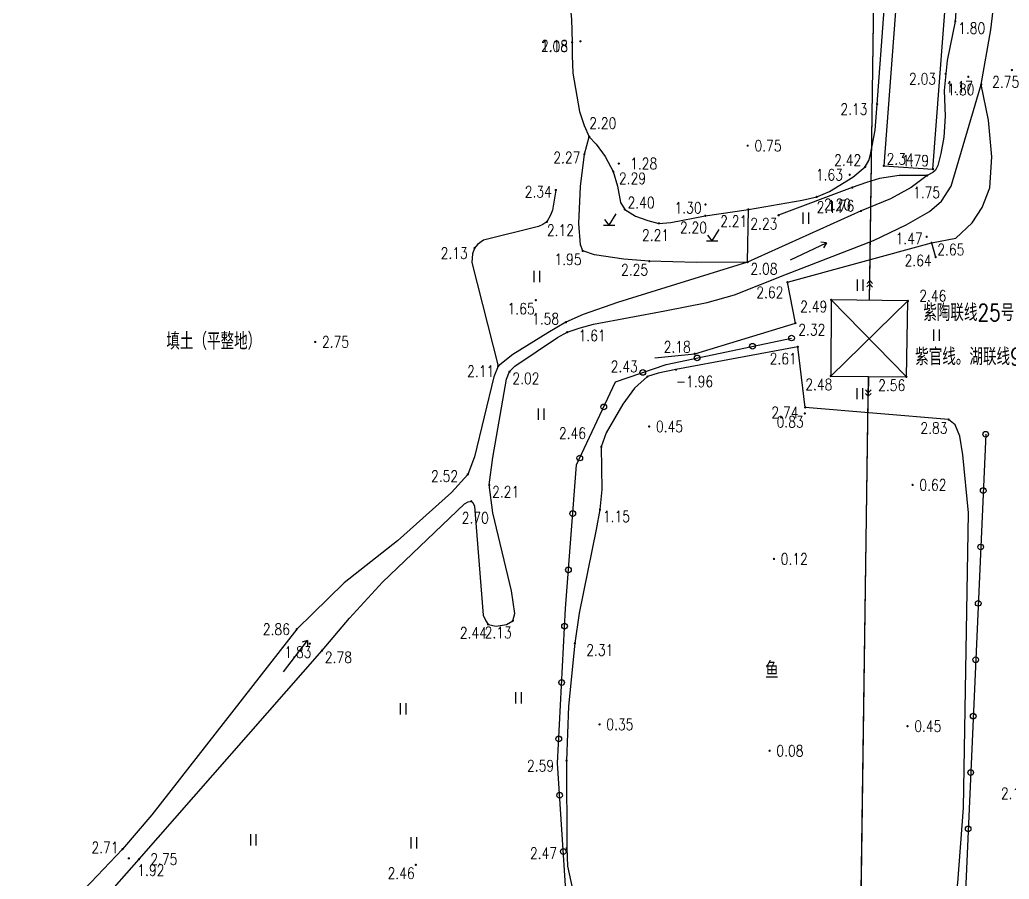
# Model space of a CAD drawing. Extents: x 500064 to 501389, y 2542464 to 2545400.
# Drawn here: x 500704.8 to 500792.4, y 2543388.4 to 2543464.5 of the extents above; entities that cross this region are included whole.
import ezdxf
from ezdxf.enums import TextEntityAlignment as Align

# ---------------------------------------------------------------- set-up
doc = ezdxf.new("R2010")
doc.units = 0
doc.header["$LTSCALE"] = 0.5
doc.layers.get('0').update_dxf_attribs({"linetype": 'CONTINUOUS', "lineweight": 5})
doc.layers.add('GCD', color=8, linetype='CONTINUOUS')
doc.layers.add('地形图', color=8, linetype='CONTINUOUS')
doc.styles.add('HZ', font='romans.shx', dxfattribs={"width": 0.8, "bigfont": 'hztxt.shx'})
doc.linetypes.add('10421', pattern='A,2,[150,AAA.SHX,S=1,R=0,X=0,Y=1],1e-11', length=2)
doc.linetypes.add('10422', pattern='A,2,[150,AAA.SHX,S=1,R=0,X=0,Y=1],2,[177,AAA.SHX,S=1,R=0,X=0,Y=0.8],1e-09', length=4)
doc.linetypes.add('1161', pattern='A,0,[149,AAA.SHX,S=0.15,R=0,X=0,Y=0],-1.6', length=1.6)

# ---------------------------------------------------------------- blocks, each defined once
blk = doc.blocks.new('GC200')
at = {"linetype": 'Continuous', "const_width": 0.2, "flags": 128}
blk.add_lwpolyline([(-0.1, 0, 1), (0.1, 0, 1)], format="xyb", close=True, dxfattribs=at)
blk = doc.blocks.new('gc086')
for p, q in [((0, 0), (7, 0)), ((7, 0), (6.18, 0.57)), ((7, 0), (6.18, -0.57))]:
    blk.add_line(p, q)
blk = doc.blocks.new('gc013a')
at = {"linetype": 'Continuous'}
blk.add_line((0.5, 0), (4, 0), dxfattribs=at)
at = {"linetype": 'Continuous', "flags": 128}
for points in [[(2.88, 0.5), (3.38, 0), (2.88, -0.5)], [(3.5, 0.5), (4, 0), (3.5, -0.5)]]:
    blk.add_lwpolyline(points, dxfattribs=at)
blk = doc.blocks.new('gc121')
for p, q in [((-0.5, -1), (-0.5, 1)), ((0.5, -1), (0.5, 1))]:
    blk.add_line(p, q)
blk = doc.blocks.new('gc123')
for p, q in [((0, 0), (1.2, 2)), ((-1, 0), (1, 0)), ((0, 0), (-0.8, 1))]:
    blk.add_line(p, q)
blk = doc.blocks.new('gc170')
at = {"linetype": 'Continuous'}
blk.add_circle((0, 0), 0.5, dxfattribs=at)

msp = doc.modelspace()

# ---------------------------------------------------------------- linework, layer by layer
at = {"layer": '地形图', "linetype": 'Continuous'}
msp.add_line((500780.055, 2543441.378), (500783.502, 2543682.524), dxfattribs=at)
at = {"layer": '地形图', "color": 1, "linetype": 'Continuous'}
for p, q in [((500776.631, 2543439.676), (500783.287, 2543432.859, 2.557)), ((500783.428, 2543439.581), (500776.585, 2543432.924)), ((500776.464, 2543189.996), (500779.911, 2543431.142))]:
    msp.add_line(p, q, dxfattribs=at)
at = {"layer": '地形图', "color": 1, "linetype": 'Continuous', "flags": 128}
for points in [[(500780.03, 2543439.629), (500783.527, 2543684.274)], [(500776.438, 2543188.246), (500779.936, 2543432.891)]]:
    msp.add_lwpolyline(points, dxfattribs=at)
at = {"layer": '地形图', "linetype": '10421', "flags": 128}
for points in [[(500651.629, 2543603.607), (500657.861, 2543601.668), (500658.273, 2543601.471), (500658.516, 2543601.254), (500658.622, 2543600.93), (500658.646, 2543600.554), (500658.384, 2543596.78), (500658.098, 2543596.242), (500657.348, 2543595.524), (500656.934, 2543595.001), (500656.652, 2543594.307), (500656.792, 2543593.879), (500657.878, 2543593.201), (500659.358, 2543592.59), (500661.336, 2543592.128), (500661.879, 2543592.106), (500662.568, 2543592.198), (500664.092, 2543592.353), (500666.258, 2543592.868), (500667.466, 2543593.231), (500672.879, 2543595.668), (500674.976, 2543596.541), (500681.17, 2543598.68), (500681.793, 2543598.785), (500682.453, 2543598.836), (500685.187, 2543598.693), (500686.581, 2543598.705), (500687.481, 2543599.089), (500688.528, 2543600.014), (500692.231, 2543604.714), (500693.536, 2543606.432), (500694.443, 2543608.14), (500697.113, 2543615.62), (500698.036, 2543617.637), (500699.049, 2543619.172), (500699.564, 2543619.597), (500700.145, 2543619.83), (500702.466, 2543620.565), (500704.484, 2543621.141), (500709.684, 2543621.976), (500711.256, 2543621.959), (500723.053, 2543621.05), (500725.897, 2543621.105), (500730.335, 2543621.544), (500732.055, 2543621.827), (500739.095, 2543623.127), (500740.093, 2543623.152), (500743.302, 2543622.858), (500744.322, 2543622.954), (500745.071, 2543623.249), (500746.126, 2543623.914), (500749.646, 2543626.467), (500751.041, 2543627.17), (500752.392, 2543627.4), (500754.916, 2543627.551), (500762.01, 2543627.389), (500762.701, 2543627.348), (500763.336, 2543627.23), (500764.923, 2543626.611), (500767.412, 2543625.399), (500767.783, 2543625.133), (500768.134, 2543624.759), (500768.295, 2543624.25), (500768.336, 2543623.553), (500767.77, 2543614.322), (500768.216, 2543607.634), (500768.53, 2543606.126), (500768.749, 2543605.683), (500769.123, 2543605.253), (500770.141, 2543604.404), (500771.157, 2543603.819), (500772.493, 2543603.26), (500773.543, 2543603.206), (500774.754, 2543603.378), (500778.993, 2543604.419), (500779.646, 2543604.612), (500780.275, 2543605.003), (500780.48, 2543605.506), (500780.595, 2543605.975), (500781.379, 2543612.171), (500781.549, 2543612.873), (500782.506, 2543615.937), (500782.628, 2543616.155), (500782.762, 2543616.326), (500783.082, 2543616.475), (500785.673, 2543616.915), (500785.951, 2543616.91), (500786.211, 2543616.86), (500786.317, 2543616.662), (500786.357, 2543616.35), (500786.443, 2543611.568), (500786.387, 2543610.342), (500786.242, 2543608.926), (500784.312, 2543594.884), (500783.466, 2543587.795), (500783.21, 2543584.221), (500782.621, 2543571.853), (500782.26, 2543569.353), (500781.973, 2543567.465), (500780.727, 2543562.334), (500780.312, 2543559.828), (500779.951, 2543557.29), (500779.273, 2543550.117), (500779.178, 2543548.483), (500778.561, 2543534.145), (500778.086, 2543522.801), (500778.206, 2543521.021), (500778.575, 2543519.536), (500779.399, 2543517.517), (500779.872, 2543516.786), (500782.57, 2543514.691), (500783.259, 2543513.812), (500783.741, 2543512.688), (500784.684, 2543509.79), (500786.521, 2543502.311), (500786.681, 2543501.133), (500786.569, 2543500.052), (500786.129, 2543498.407), (500784.697, 2543494.492), (500784.651, 2543493.744), (500784.722, 2543492.971), (500784.964, 2543491.823), (500785.079, 2543491.627), (500785.219, 2543491.461), (500785.572, 2543491.431), (500787.322, 2543491.665), (500788.044, 2543491.622), (500788.669, 2543491.418), (500788.993, 2543491.186), (500789.203, 2543490.799), (500789.257, 2543489.923), (500787.619, 2543464.343), (500786.91, 2543460.878), (500786.769, 2543459.701), (500786.638, 2543458.23), (500786.713, 2543455.948), (500786.608, 2543454.09), (500786.341, 2543452.651), (500786.082, 2543451.588), (500785.88, 2543451.163), (500785.636, 2543450.956), (500785.127, 2543450.694), (500783.724, 2543449.642), (500781.881, 2543448.618), (500779.27, 2543447.55), (500769.231, 2543443.02), (500757.701, 2543439.447), (500754.662, 2543438.383), (500753.141, 2543437.693), (500751.527, 2543436.741), (500748.434, 2543434.823), (500747.142, 2543433.801), (500746.768, 2543432.863), (500745.056, 2543425.785), (500744.448, 2543424.212), (500742.995, 2543422.625), (500738.215, 2543418.317), (500733.506, 2543414.596), (500729.301, 2543410.497), (500716.468, 2543394.053), (500713.877, 2543391.016), (500711.071, 2543388.079), (500699.609, 2543377.089), (500699.513, 2543376.74), (500699.494, 2543376.418), (500699.705, 2543375.968), (500700.372, 2543375.405), (500701.207, 2543374.961), (500701.748, 2543375.052), (500702.23, 2543375.247), (500715.338, 2543390.13), (500731.542, 2543408.611), (500733.982, 2543411.478), (500736.899, 2543414.663), (500744.156, 2543421.601), (500744.474, 2543421.785), (500744.753, 2543421.834), (500744.903, 2543421.737), (500745.045, 2543421.413), (500745.816, 2543411.735), (500746.046, 2543411.231), (500746.246, 2543410.933), (500746.975, 2543410.786), (500747.866, 2543410.927), (500748.446, 2543411.255), (500748.623, 2543411.886), (500748.333, 2543413.905), (500746.677, 2543420.82), (500746.356, 2543423.283), (500746.659, 2543425.698), (500747.888, 2543432.663), (500748.15, 2543433.317), (500748.62, 2543433.799), (500752.382, 2543436.346), (500753.26, 2543436.816), (500754.392, 2543437.208), (500755.594, 2543437.516), (500761.909, 2543438.704), (500765.654, 2543439.439), (500768.075, 2543440.117), (500772.67, 2543441.941), (500780.368, 2543444.936), (500783.282, 2543446.321), (500785.34, 2543447.504), (500786.384, 2543448.408), (500787.254, 2543449.745), (500789.917, 2543458.761), (500790.751, 2543463.582), (500790.981, 2543465.328), (500791.302, 2543469.661), (500791.794, 2543508.587), (500791.708, 2543510.688), (500791.424, 2543512.587), (500789.993, 2543517.044), (500789.743, 2543523.296), (500790.651, 2543533.807), (500791.77, 2543542.912), (500803.865, 2543624.262), (500804.791, 2543626.73), (500805.977, 2543627.956), (500807.359, 2543628.501), (500810.847, 2543628.626), (500839.481, 2543626.91), (500850.889, 2543625.662), (500876.41, 2543623.576), (500886.321, 2543622.634), (500901.728, 2543621.329)], [(500769.231, 2543443.02), (500764.71, 2543442.985), (500760.525, 2543443.094), (500758.274, 2543443.288), (500755.681, 2543443.659), (500754.624, 2543444.017), (500754.427, 2543444.548), (500754.283, 2543446.437), (500754.437, 2543449.712), (500754.773, 2543452.574)], [(500785.127, 2543450.694), (500782.648, 2543450.682), (500780.903, 2543450.417), (500779.764, 2543450.062), (500778.497, 2543449.626), (500771.97, 2543447.173)], [(500752.247, 2543449.407), (500751.966, 2543447.628), (500751.766, 2543447.17), (500751.458, 2543446.588), (500751.086, 2543446.346), (500750.705, 2543446.171), (500745.841, 2543444.95), (500745.319, 2543444.58), (500745.049, 2543444.265), (500744.858, 2543443.745), (500744.82, 2543442.985), (500747.142, 2543433.801)], [(500773.681, 2543435.517), (500762.885, 2543433.493), (500762.885, 2543433.493), (500761.318, 2543433.183), (500760.354, 2543432.877), (500759.199, 2543431.863), (500758.168, 2543430.428), (500756.701, 2543427.885), (500756.273, 2543426.661), (500756.312, 2543422.877), (500756.157, 2543421.098), (500755.818, 2543419.335), (500754.315, 2543411.91), (500753.937, 2543409.255), (500753.382, 2543403.692), (500753.193, 2543398.857), (500753.207, 2543391.102), (500753.294, 2543389.507), (500754.012, 2543386.121), (500754.822, 2543384.4), (500756.373, 2543382.245), (500757.434, 2543381.245), (500759.284, 2543380.133), (500762.18, 2543379.176), (500766.739, 2543378.492), (500770.658, 2543378.284), (500775.449, 2543378.713), (500779.443, 2543379.407), (500782.573, 2543380.444), (500784.237, 2543381.228), (500785.916, 2543382.53), (500786.993, 2543383.802), (500787.475, 2543385.826), (500787.829, 2543388.034), (500788.33, 2543394.666), (500788.778, 2543420.82), (500788.275, 2543425.938), (500788.033, 2543427.615), (500787.62, 2543428.615), (500787.031, 2543429.074)], [(500760.999, 2543434.527), (500764.547, 2543434.903)]]:
    msp.add_lwpolyline(points, dxfattribs=at)
msp.add_lwpolyline([(500783.911, 2543491.692), (500783.84, 2543492.341), (500783.561, 2543493.216), (500783.233, 2543493.955), (500783.182, 2543494.601), (500783.245, 2543495.853), (500784.018, 2543500.06), (500784.315, 2543502.076), (500784.36, 2543503.51), (500784.125, 2543504.601), (500783.636, 2543506.073), (500782.071, 2543508.978), (500781.094, 2543510.282), (500779.326, 2543512.209), (500777.795, 2543513.393), (500775.751, 2543514.372), (500771.834, 2543515.782), (500768.976, 2543516.326), (500766.617, 2543515.955), (500762.699, 2543514.92), (500759.651, 2543513.884), (500756.213, 2543512.377), (500755.224, 2543511.617), (500754.069, 2543510.349), (500753.192, 2543508.806), (500752.615, 2543507.427), (500751.811, 2543504.859), (500751.315, 2543502.352), (500751.189, 2543500.353), (500751.266, 2543495.241), (500751.026, 2543489.481), (500750.994, 2543487.502), (500750.981, 2543485.992), (500751.342, 2543482.247), (500752.336, 2543477.262), (500752.533, 2543475.421), (500753.623, 2543464.54), (500753.686, 2543462.48), (500753.699, 2543461.317), (500753.75, 2543459.75), (500754.332, 2543456.371), (500754.758, 2543455.128), (500755.203, 2543454.124), (500755.819, 2543453.455), (500756.606, 2543452.369), (500757.333, 2543451.038), (500757.709, 2543449.737), (500757.973, 2543448.298), (500758.346, 2543447.69), (500759.29, 2543447.081), (500760.391, 2543446.718), (500761.376, 2543446.453), (500762.444, 2543446.514), (500765.481, 2543447.126), (500769.299, 2543447.69), (500774.053, 2543448.517), (500775.346, 2543448.798), (500776.473, 2543449.277), (500778.554, 2543450.536), (500779.639, 2543451.453), (500779.958, 2543452.032), (500780.121, 2543452.564), (500780.51, 2543454.696), (500780.693, 2543457.013), (500782.884, 2543486.483), (500783.074, 2543487.99), (500783.266, 2543489.165), (500783.799, 2543491.001)], close=True, dxfattribs=at)
at = {"layer": '地形图', "linetype": 'Continuous', "flags": 128}
msp.add_lwpolyline([(500788.634, 2543490.727), (500784.281, 2543491.057), (500781.286, 2543451.553), (500785.642, 2543451.257)], close=True, dxfattribs=at)
at = {"layer": '地形图', "linetype": '10421'}
msp.add_lwpolyline([(500785.52, 2543444.726), (500787.661, 2543445.153), (500789.111, 2543446.507), (500790.001, 2543447.861), (500790.682, 2543449.592), (500790.865, 2543452.337), (500790.565, 2543455.589), (500789.917, 2543458.761)], dxfattribs=at)
at = {"layer": '地形图', "linetype": '1161', "flags": 128}
for points in [[(500754.773, 2543452.574), (500755.203, 2543454.124)], [(500769.231, 2543443.02), (500769.299, 2543447.69)]]:
    msp.add_lwpolyline(points, dxfattribs=at)
at = {"layer": '地形图', "linetype": '10422', "flags": 128}
for points in [[(500764.547, 2543434.903), (500773.462, 2543437.622), (500772.746, 2543441.234), (500785.52, 2543444.726), (500785.879, 2543443.461)], [(500787.031, 2543429.074), (500774.327, 2543430.151), (500773.681, 2543435.517)]]:
    msp.add_lwpolyline(points, dxfattribs=at)
at = {"layer": '地形图', "color": 1, "linetype": 'Continuous', "flags": 128}
msp.add_lwpolyline([(500783.428, 2543439.581), (500776.631, 2543439.676), (500776.585, 2543432.924), (500783.287, 2543432.859)], close=True, dxfattribs=at)
at = {"layer": '地形图', "linetype": 'Continuous', "flags": 128}
msp.add_lwpolyline([(500790.311, 2543427.778), (500788.423, 2543385.279), (500786.856, 2543381.168), (500780.801, 2543378.092), (500771.193, 2543377.031), (500760.405, 2543378.207), (500755.627, 2543381.23), (500753.161, 2543386.898), (500752.398, 2543398.629), (500753.095, 2543412.332), (500754.077, 2543425.049), (500757.542, 2543432.414), (500762.015, 2543433.959), (500773.118, 2543436.295)], dxfattribs=at)

# ---------------------------------------------------------------- block references
at = {"layer": '地形图', "linetype": 'Continuous'}
ref = msp.add_blockref('GC200', (500787.619, 2543464.343, 1.795), dxfattribs=dict(at, xscale=0.5, yscale=0.5, zscale=0.5))
ref.add_attrib('height', '1.80', dxfattribs={"layer": 'GCD', "linetype": 'Continuous', "height": 1, "style": 'HZ', "width": 0.8}).set_placement((500787.869, 2543463.743, 1.8), align=Align.MIDDLE_LEFT)
ref = msp.add_blockref('GC200', (500753.686, 2543462.48, 2.176), dxfattribs=dict(at, xscale=0.5, yscale=0.5, zscale=0.5))
ref.add_attrib('height', '2.18', dxfattribs={"layer": 'GCD', "linetype": 'Continuous', "height": 1, "style": 'HZ', "width": 0.8}).set_placement((500750.936, 2543462.18, 2.18), align=Align.MIDDLE_LEFT)
ref = msp.add_blockref('GC200', (500754.423, 2543462.582, 1.084), dxfattribs=dict(at, xscale=0.5, yscale=0.5, zscale=0.5))
ref.add_attrib('height', '1.08', dxfattribs={"layer": 'GCD', "linetype": 'Continuous', "height": 1, "style": 'HZ', "width": 0.8}).set_placement((500750.923, 2543462.132, 1.08), align=Align.MIDDLE_LEFT)
ref = msp.add_blockref('GC200', (500786.769, 2543459.701, 2.034), dxfattribs=dict(at, xscale=0.5, yscale=0.5, zscale=0.5))
ref.add_attrib('height', '2.03', dxfattribs={"layer": 'GCD', "linetype": 'Continuous', "height": 1, "style": 'HZ', "width": 0.8}).set_placement((500783.519, 2543459.251, 2.03), align=Align.MIDDLE_LEFT)
ref = msp.add_blockref('GC200', (500792.63, 2543460.033, 2.747), dxfattribs=dict(at, xscale=0.5, yscale=0.5, zscale=0.5))
ref.add_attrib('height', '2.75', dxfattribs={"layer": 'GCD', "linetype": 'Continuous', "height": 1, "style": 'HZ', "width": 0.8}).set_placement((500790.88, 2543458.983, 2.75), align=Align.MIDDLE_LEFT)
ref = msp.add_blockref('GC200', (500788.772, 2543459.44, 1.174), dxfattribs=dict(at, xscale=0.5, yscale=0.5, zscale=0.5))
ref.add_attrib('height', '1.17', dxfattribs={"layer": 'GCD', "linetype": 'Continuous', "height": 1, "style": 'HZ', "width": 0.8}).set_placement((500786.772, 2543458.54, 1.17), align=Align.MIDDLE_LEFT)
ref = msp.add_blockref('GC200', (500789.917, 2543458.761, 1.799), dxfattribs=dict(at, xscale=0.5, yscale=0.5, zscale=0.5))
ref.add_attrib('height', '1.80', dxfattribs={"layer": 'GCD', "linetype": 'Continuous', "height": 1, "style": 'HZ', "width": 0.8}).set_placement((500786.917, 2543458.311, 1.8), align=Align.MIDDLE_LEFT)
ref = msp.add_blockref('GC200', (500780.693, 2543457.013, 2.128), dxfattribs=dict(at, xscale=0.5, yscale=0.5, zscale=0.5))
ref.add_attrib('height', '2.13', dxfattribs={"layer": 'GCD', "linetype": 'Continuous', "height": 1, "style": 'HZ', "width": 0.8}).set_placement((500777.443, 2543456.563, 2.13), align=Align.MIDDLE_LEFT)
ref = msp.add_blockref('GC200', (500755.203, 2543454.124, 2.196), dxfattribs=dict(at, xscale=0.5, yscale=0.5, zscale=0.5))
ref.add_attrib('height', '2.20', dxfattribs={"layer": 'GCD', "linetype": 'Continuous', "height": 1, "style": 'HZ', "width": 0.8}).set_placement((500755.203, 2543455.324, 2.2), align=Align.MIDDLE_LEFT)
ref = msp.add_blockref('GC200', (500769.234, 2543453.336, 0.75), dxfattribs=dict(at, xscale=0.5, yscale=0.5, zscale=0.5))
ref.add_attrib('height', '0.75', dxfattribs={"layer": 'GCD', "linetype": 'Continuous', "height": 1, "style": 'HZ', "width": 0.8}).set_placement((500769.834, 2543453.336, 0.75), align=Align.MIDDLE_LEFT)
ref = msp.add_blockref('GC200', (500754.773, 2543452.574, 2.274), dxfattribs=dict(at, xscale=0.5, yscale=0.5, zscale=0.5))
ref.add_attrib('height', '2.27', dxfattribs={"layer": 'GCD', "linetype": 'Continuous', "height": 1, "style": 'HZ', "width": 0.8}).set_placement((500752.023, 2543452.274, 2.27), align=Align.MIDDLE_LEFT)
ref = msp.add_blockref('GC200', (500757.824, 2543451.746, 1.277), dxfattribs=dict(at, xscale=0.5, yscale=0.5, zscale=0.5))
ref.add_attrib('height', '1.28', dxfattribs={"layer": 'GCD', "linetype": 'Continuous', "height": 1, "style": 'HZ', "width": 0.8}).set_placement((500758.824, 2543451.746, 1.28), align=Align.MIDDLE_LEFT)
ref = msp.add_blockref('GC200', (500779.639, 2543451.453, 2.422), dxfattribs=dict(at, xscale=0.5, yscale=0.5, zscale=0.5))
ref.add_attrib('height', '2.42', dxfattribs={"layer": 'GCD', "linetype": 'Continuous', "height": 1, "style": 'HZ', "width": 0.8}).set_placement((500776.889, 2543452.053, 2.42), align=Align.MIDDLE_LEFT)
ref = msp.add_blockref('GC200', (500781.286, 2543451.553, 2.341), dxfattribs=dict(at, xscale=0.5, yscale=0.5, zscale=0.5))
ref.add_attrib('height', '2.34', dxfattribs={"layer": 'GCD', "linetype": 'Continuous', "height": 1, "style": 'HZ', "width": 0.8}).set_placement((500781.536, 2543452.153, 2.34), align=Align.MIDDLE_LEFT)
ref = msp.add_blockref('GC200', (500785.642, 2543451.257, 1.792), dxfattribs=dict(at, xscale=0.5, yscale=0.5, zscale=0.5))
ref.add_attrib('height', '1.79', dxfattribs={"layer": 'GCD', "linetype": 'Continuous', "height": 1, "style": 'HZ', "width": 0.8}).set_placement((500782.892, 2543452.007, 1.79), align=Align.MIDDLE_LEFT)
ref = msp.add_blockref('GC200', (500757.333, 2543451.038, 2.287), dxfattribs=dict(at, xscale=0.5, yscale=0.5, zscale=0.5))
ref.add_attrib('height', '2.29', dxfattribs={"layer": 'GCD', "linetype": 'Continuous', "height": 1, "style": 'HZ', "width": 0.8}).set_placement((500757.833, 2543450.438, 2.29), align=Align.MIDDLE_LEFT)
ref = msp.add_blockref('GC200', (500778.268, 2543450.759, 1.634), dxfattribs=dict(at, xscale=0.5, yscale=0.5, zscale=0.5))
ref.add_attrib('height', '1.63', dxfattribs={"layer": 'GCD', "linetype": 'Continuous', "height": 1, "style": 'HZ', "width": 0.8}).set_placement((500775.268, 2543450.759, 1.63), align=Align.MIDDLE_LEFT)
ref = msp.add_blockref('GC200', (500785.127, 2543450.694, 1.747), dxfattribs=dict(at, xscale=0.5, yscale=0.5, zscale=0.5))
ref.add_attrib('height', '1.75', dxfattribs={"layer": 'GCD', "linetype": 'Continuous', "height": 1, "style": 'HZ', "width": 0.8}).set_placement((500783.877, 2543449.194, 1.75), align=Align.MIDDLE_LEFT)
ref = msp.add_blockref('GC200', (500752.247, 2543449.407, 2.344), dxfattribs=dict(at, xscale=0.5, yscale=0.5, zscale=0.5))
ref.add_attrib('height', '2.34', dxfattribs={"layer": 'GCD', "linetype": 'Continuous', "height": 1, "style": 'HZ', "width": 0.8}).set_placement((500749.497, 2543449.257, 2.34), align=Align.MIDDLE_LEFT)
ref = msp.add_blockref('GC200', (500778.497, 2543449.626, 2.2), dxfattribs=dict(at, xscale=0.5, yscale=0.5, zscale=0.5))
ref.add_attrib('height', '2.20', dxfattribs={"layer": 'GCD', "linetype": 'Continuous', "height": 1, "style": 'HZ', "width": 0.8}).set_placement((500775.997, 2543448.126, 2.2), align=Align.MIDDLE_LEFT)
ref = msp.add_blockref('GC200', (500758.346, 2543447.69, 2.403), dxfattribs=dict(at, xscale=0.5, yscale=0.5, zscale=0.5))
ref.add_attrib('height', '2.40', dxfattribs={"layer": 'GCD', "linetype": 'Continuous', "height": 1, "style": 'HZ', "width": 0.8}).set_placement((500758.596, 2543448.29, 2.4), align=Align.MIDDLE_LEFT)
ref = msp.add_blockref('GC200', (500775.346, 2543448.798, 2.105), dxfattribs=dict(at, xscale=0.5, yscale=0.5, zscale=0.5))
ref.add_attrib('height', '2.11', dxfattribs={"layer": 'GCD', "linetype": 'Continuous', "height": 1, "style": 'HZ', "width": 0.8}).set_placement((500775.346, 2543447.898, 2.11), align=Align.MIDDLE_LEFT)
ref = msp.add_blockref('GC200', (500779.27, 2543447.55, 1.764), dxfattribs=dict(at, xscale=0.5, yscale=0.5, zscale=0.5))
ref.add_attrib('height', '1.76', dxfattribs={"layer": 'GCD', "linetype": 'Continuous', "height": 1, "style": 'HZ', "width": 0.8}).set_placement((500776.27, 2543448, 1.76), align=Align.MIDDLE_LEFT)
ref = msp.add_blockref('GC200', (500765.506, 2543448.123, 1.3), dxfattribs=dict(at, xscale=0.5, yscale=0.5, zscale=0.5))
ref.add_attrib('height', '1.30', dxfattribs={"layer": 'GCD', "linetype": 'Continuous', "height": 1, "style": 'HZ', "width": 0.8}).set_placement((500762.756, 2543447.823, 1.3), align=Align.MIDDLE_LEFT)
ref = msp.add_blockref('GC200', (500769.299, 2543447.69, 2.212), dxfattribs=dict(at, xscale=0.5, yscale=0.5, zscale=0.5))
ref.add_attrib('height', '2.21', dxfattribs={"layer": 'GCD', "linetype": 'Continuous', "height": 1, "style": 'HZ', "width": 0.8}).set_placement((500766.799, 2543446.64, 2.21), align=Align.MIDDLE_LEFT)
ref = msp.add_blockref('GC200', (500751.458, 2543446.588, 2.118), dxfattribs=dict(at, xscale=0.5, yscale=0.5, zscale=0.5))
ref.add_attrib('height', '2.12', dxfattribs={"layer": 'GCD', "linetype": 'Continuous', "height": 1, "style": 'HZ', "width": 0.8}).set_placement((500751.458, 2543445.838, 2.12), align=Align.MIDDLE_LEFT)
at = {"layer": '地形图', "linetype": 'Continuous', "xscale": 0.5, "yscale": 0.5}
for name, p in [('gc123', (500756.982, 2543446.3)), ('gc121', (500774.388, 2543446.915)), ('gc123', (500766.099, 2543444.919)), ('gc121', (500750.573, 2543441.756)), ('gc121', (500779.211, 2543440.986)), ('gc121', (500785.981, 2543436.553)), ('gc121', (500779.178, 2543431.365)), ('gc121', (500750.963, 2543429.541)), ('gc121', (500748.951, 2543404.411)), ('gc121', (500738.748, 2543403.452)), ('gc121', (500725.476, 2543391.835)), ('gc121', (500739.69, 2543391.573))]:
    msp.add_blockref(name, p, dxfattribs=at)
at = {"layer": '地形图', "linetype": 'Continuous'}
ref = msp.add_blockref('GC200', (500765.481, 2543447.126, 2.196), dxfattribs=dict(at, xscale=0.5, yscale=0.5, zscale=0.5))
ref.add_attrib('height', '2.20', dxfattribs={"layer": 'GCD', "linetype": 'Continuous', "height": 1, "style": 'HZ', "width": 0.8}).set_placement((500763.231, 2543446.076, 2.2), align=Align.MIDDLE_LEFT)
ref = msp.add_blockref('GC200', (500771.97, 2543447.173, 2.232), dxfattribs=dict(at, xscale=0.5, yscale=0.5, zscale=0.5))
ref.add_attrib('height', '2.23', dxfattribs={"layer": 'GCD', "linetype": 'Continuous', "height": 1, "style": 'HZ', "width": 0.8}).set_placement((500769.47, 2543446.423, 2.23), align=Align.MIDDLE_LEFT)
ref = msp.add_blockref('GC200', (500761.376, 2543446.453, 2.208), dxfattribs=dict(at, xscale=0.5, yscale=0.5, zscale=0.5))
ref.add_attrib('height', '2.21', dxfattribs={"layer": 'GCD', "linetype": 'Continuous', "height": 1, "style": 'HZ', "width": 0.8}).set_placement((500759.876, 2543445.403, 2.21), align=Align.MIDDLE_LEFT)
at = {"layer": '地形图', "linetype": 'Continuous', "yscale": 0.5, "zscale": 0.5}
for p, xscale, rotation in [((500773.04, 2543443.212), 0.4999999999881468, 25.40945405156498), ((500728.123, 2543406.737), 0.4999999999235072, 52.14223581871755)]:
    msp.add_blockref('gc086', p, dxfattribs=dict(at, xscale=xscale, rotation=rotation))
at = {"layer": '地形图', "linetype": 'Continuous'}
ref = msp.add_blockref('GC200', (500785.08, 2543445.263, 1.472), dxfattribs=dict(at, xscale=0.5, yscale=0.5, zscale=0.5))
ref.add_attrib('height', '1.47', dxfattribs={"layer": 'GCD', "linetype": 'Continuous', "height": 1, "style": 'HZ', "width": 0.8}).set_placement((500782.33, 2543445.113, 1.47), align=Align.MIDDLE_LEFT)
ref = msp.add_blockref('GC200', (500745.049, 2543444.265, 2.132), dxfattribs=dict(at, xscale=0.5, yscale=0.5, zscale=0.5))
ref.add_attrib('height', '2.13', dxfattribs={"layer": 'GCD', "linetype": 'Continuous', "height": 1, "style": 'HZ', "width": 0.8}).set_placement((500742.049, 2543443.815, 2.13), align=Align.MIDDLE_LEFT)
ref = msp.add_blockref('GC200', (500754.624, 2543444.017, 1.952), dxfattribs=dict(at, xscale=0.5, yscale=0.5, zscale=0.5))
ref.add_attrib('height', '1.95', dxfattribs={"layer": 'GCD', "linetype": 'Continuous', "height": 1, "style": 'HZ', "width": 0.8}).set_placement((500752.124, 2543443.267, 1.95), align=Align.MIDDLE_LEFT)
ref = msp.add_blockref('GC200', (500785.52, 2543444.726, 2.651), dxfattribs=dict(at, xscale=0.5, yscale=0.5, zscale=0.5))
ref.add_attrib('height', '2.65', dxfattribs={"layer": 'GCD', "linetype": 'Continuous', "height": 1, "style": 'HZ', "width": 0.8}).set_placement((500786.02, 2543444.126, 2.65), align=Align.MIDDLE_LEFT)
ref = msp.add_blockref('GC200', (500760.525, 2543443.094, 2.248), dxfattribs=dict(at, xscale=0.5, yscale=0.5, zscale=0.5))
ref.add_attrib('height', '2.25', dxfattribs={"layer": 'GCD', "linetype": 'Continuous', "height": 1, "style": 'HZ', "width": 0.8}).set_placement((500758.025, 2543442.344, 2.25), align=Align.MIDDLE_LEFT)
ref = msp.add_blockref('GC200', (500769.231, 2543443.02, 2.078), dxfattribs=dict(at, xscale=0.5, yscale=0.5, zscale=0.5))
ref.add_attrib('height', '2.08', dxfattribs={"layer": 'GCD', "linetype": 'Continuous', "height": 1, "style": 'HZ', "width": 0.8}).set_placement((500769.481, 2543442.42, 2.08), align=Align.MIDDLE_LEFT)
ref = msp.add_blockref('GC200', (500785.879, 2543443.461, 2.641), dxfattribs=dict(at, xscale=0.5, yscale=0.5, zscale=0.5))
ref.add_attrib('height', '2.64', dxfattribs={"layer": 'GCD', "linetype": 'Continuous', "height": 1, "style": 'HZ', "width": 0.8}).set_placement((500783.129, 2543443.161, 2.64), align=Align.MIDDLE_LEFT)
at = {"layer": '地形图', "linetype": 'Continuous', "yscale": 0.5}
for name, p, xscale, rotation in [('gc013a', (500780.026, 2543439.379), 0.4999999997734176, 89.18094411007884), ('gc170', (500773.118, 2543436.295), 0.4999999999982716, 11.87938933072279), ('gc170', (500769.659, 2543435.567), 0.4999999999982716, 11.87938933072279), ('gc170', (500764.766, 2543434.538), 0.4999999999982716, 11.87938933072279), ('gc170', (500759.946, 2543433.245), 0.4999999999279122, 19.05533698093487), ('gc013a', (500779.94, 2543433.141), 0.4999999997734176, 269.1809441100789), ('gc170', (500756.496, 2543430.192), 0.4999999999512197, 64.80240752531085), ('gc170', (500790.311, 2543427.778), 0.500000000111871, 267.4555754232512), ('gc170', (500754.368, 2543425.667), 0.4999999999512197, 64.80240752531085), ('gc170', (500790.089, 2543422.783), 0.500000000111871, 267.4555754232512), ('gc170', (500753.744, 2543420.745), 0.499999999952761, 85.58787976470646), ('gc170', (500789.867, 2543417.788), 0.500000000111871, 267.4555754232512), ('gc170', (500753.36, 2543415.76), 0.499999999952761, 85.58787976470646), ('gc170', (500789.645, 2543412.793), 0.500000000111871, 267.4555754232512), ('gc170', (500753.016, 2543410.772), 0.500000000045674, 87.08698417327906), ('gc170', (500789.423, 2543407.797), 0.500000000111871, 267.4555754232512), ('gc170', (500752.762, 2543405.779), 0.500000000045674, 87.08698417327906), ('gc170', (500789.202, 2543402.802), 0.500000000111871, 267.4555754232512), ('gc170', (500752.508, 2543400.785), 0.500000000045674, 87.08698417327906), ('gc170', (500788.98, 2543397.807), 0.500000000111871, 267.4555754232512), ('gc170', (500752.582, 2543395.794), 0.4999999998378541, 93.72111622130949), ('gc170', (500788.758, 2543392.812), 0.500000000111871, 267.4555754232512), ('gc170', (500752.907, 2543390.805), 0.4999999998378541, 93.72111622130949)]:
    msp.add_blockref(name, p, dxfattribs=dict(at, xscale=xscale, rotation=rotation))
at = {"layer": '地形图', "linetype": 'Continuous'}
ref = msp.add_blockref('GC200', (500772.746, 2543441.234, 2.624), dxfattribs=dict(at, xscale=0.5, yscale=0.5, zscale=0.5))
ref.add_attrib('height', '2.62', dxfattribs={"layer": 'GCD', "linetype": 'Continuous', "height": 1, "style": 'HZ', "width": 0.8}).set_placement((500769.996, 2543440.334, 2.62), align=Align.MIDDLE_LEFT)
ref = msp.add_blockref('GC200', (500783.428, 2543439.581, 2.458), dxfattribs=dict(at, xscale=0.5, yscale=0.5, zscale=0.5))
ref.add_attrib('height', '2.46', dxfattribs={"layer": 'GCD', "linetype": 'Continuous', "height": 1, "style": 'HZ', "width": 0.8}).set_placement((500784.428, 2543440.031, 2.46), align=Align.MIDDLE_LEFT)
ref = msp.add_blockref('GC200', (500750.472, 2543439.647, 1.653), dxfattribs=dict(at, xscale=0.5, yscale=0.5, zscale=0.5))
ref.add_attrib('height', '1.65', dxfattribs={"layer": 'GCD', "linetype": 'Continuous', "height": 1, "style": 'HZ', "width": 0.8}).set_placement((500747.972, 2543438.897, 1.65), align=Align.MIDDLE_LEFT)
ref = msp.add_blockref('GC200', (500776.631, 2543439.676, 2.492), dxfattribs=dict(at, xscale=0.5, yscale=0.5, zscale=0.5))
ref.add_attrib('height', '2.49', dxfattribs={"layer": 'GCD', "linetype": 'Continuous', "height": 1, "style": 'HZ', "width": 0.8}).set_placement((500773.881, 2543439.076, 2.49), align=Align.MIDDLE_LEFT)
ref = msp.add_blockref('GC200', (500753.141, 2543437.693, 1.583), dxfattribs=dict(at, xscale=0.5, yscale=0.5, zscale=0.5))
ref.add_attrib('height', '1.58', dxfattribs={"layer": 'GCD', "linetype": 'Continuous', "height": 1, "style": 'HZ', "width": 0.8}).set_placement((500750.141, 2543437.993, 1.58), align=Align.MIDDLE_LEFT)
ref = msp.add_blockref('GC200', (500753.26, 2543436.816, 1.61), dxfattribs=dict(at, xscale=0.5, yscale=0.5, zscale=0.5))
ref.add_attrib('height', '1.61', dxfattribs={"layer": 'GCD', "linetype": 'Continuous', "height": 1, "style": 'HZ', "width": 0.8}).set_placement((500754.26, 2543436.516, 1.61), align=Align.MIDDLE_LEFT)
ref = msp.add_blockref('GC200', (500773.462, 2543437.622, 2.319), dxfattribs=dict(at, xscale=0.5, yscale=0.5, zscale=0.5))
ref.add_attrib('height', '2.32', dxfattribs={"layer": 'GCD', "linetype": 'Continuous', "height": 1, "style": 'HZ', "width": 0.8}).set_placement((500773.712, 2543437.022, 2.32), align=Align.MIDDLE_LEFT)
ref = msp.add_blockref('GC200', (500730.94, 2543435.95, 2.75), dxfattribs=dict(at, xscale=0.5, yscale=0.5, zscale=0.5))
ref.add_attrib('height', '2.75', dxfattribs={"layer": 'GCD', "linetype": 'Continuous', "height": 1, "style": 'HZ', "width": 0.8}).set_placement((500731.54, 2543435.95, 2.75), align=Align.MIDDLE_LEFT)
ref = msp.add_blockref('GC200', (500764.547, 2543434.903, 2.176), dxfattribs=dict(at, xscale=0.5, yscale=0.5, zscale=0.5))
ref.add_attrib('height', '2.18', dxfattribs={"layer": 'GCD', "linetype": 'Continuous', "height": 1, "style": 'HZ', "width": 0.8}).set_placement((500761.797, 2543435.503, 2.18), align=Align.MIDDLE_LEFT)
ref = msp.add_blockref('GC200', (500773.681, 2543435.517, 2.614), dxfattribs=dict(at, xscale=0.5, yscale=0.5, zscale=0.5))
ref.add_attrib('height', '2.61', dxfattribs={"layer": 'GCD', "linetype": 'Continuous', "height": 1, "style": 'HZ', "width": 0.8}).set_placement((500771.181, 2543434.467, 2.61), align=Align.MIDDLE_LEFT)
ref = msp.add_blockref('GC200', (500747.142, 2543433.801, 2.109), dxfattribs=dict(at, xscale=0.5, yscale=0.5, zscale=0.5))
ref.add_attrib('height', '2.11', dxfattribs={"layer": 'GCD', "linetype": 'Continuous', "height": 1, "style": 'HZ', "width": 0.8}).set_placement((500744.392, 2543433.351, 2.11), align=Align.MIDDLE_LEFT)
ref = msp.add_blockref('GC200', (500760.354, 2543432.877, 2.431), dxfattribs=dict(at, xscale=0.5, yscale=0.5, zscale=0.5))
ref.add_attrib('height', '2.43', dxfattribs={"layer": 'GCD', "linetype": 'Continuous', "height": 1, "style": 'HZ', "width": 0.8}).set_placement((500757.104, 2543433.777, 2.43), align=Align.MIDDLE_LEFT)
ref = msp.add_blockref('GC200', (500762.885, 2543433.493, -1.956), dxfattribs=dict(at, xscale=0.5, yscale=0.5, zscale=0.5))
ref.add_attrib('height', '-1.96', dxfattribs={"layer": 'GCD', "linetype": 'Continuous', "height": 1, "style": 'HZ', "width": 0.8}).set_placement((500762.885, 2543432.443, -1.96), align=Align.MIDDLE_LEFT)
ref = msp.add_blockref('GC200', (500748.15, 2543433.317, 2.023), dxfattribs=dict(at, xscale=0.5, yscale=0.5, zscale=0.5))
ref.add_attrib('height', '2.02', dxfattribs={"layer": 'GCD', "linetype": 'Continuous', "height": 1, "style": 'HZ', "width": 0.8}).set_placement((500748.4, 2543432.717, 2.02), align=Align.MIDDLE_LEFT)
ref = msp.add_blockref('GC200', (500776.585, 2543432.924, 2.479), dxfattribs=dict(at, xscale=0.5, yscale=0.5, zscale=0.5))
ref.add_attrib('height', '2.48', dxfattribs={"layer": 'GCD', "linetype": 'Continuous', "height": 1, "style": 'HZ', "width": 0.8}).set_placement((500774.335, 2543432.174, 2.48), align=Align.MIDDLE_LEFT)
ref = msp.add_blockref('GC200', (500783.287, 2543432.859, 2.557), dxfattribs=dict(at, xscale=0.5, yscale=0.5, zscale=0.5))
ref.add_attrib('height', '2.56', dxfattribs={"layer": 'GCD', "linetype": 'Continuous', "height": 1, "style": 'HZ', "width": 0.8}).set_placement((500780.787, 2543432.109, 2.56), align=Align.MIDDLE_LEFT)
ref = msp.add_blockref('GC200', (500774.327, 2543430.151, 2.744), dxfattribs=dict(at, xscale=0.5, yscale=0.5, zscale=0.5))
ref.add_attrib('height', '2.74', dxfattribs={"layer": 'GCD', "linetype": 'Continuous', "height": 1, "style": 'HZ', "width": 0.8}).set_placement((500771.327, 2543429.701, 2.74), align=Align.MIDDLE_LEFT)
ref = msp.add_blockref('GC200', (500774.292, 2543429.617, 0.834), dxfattribs=dict(at, xscale=0.5, yscale=0.5, zscale=0.5))
ref.add_attrib('height', '0.83', dxfattribs={"layer": 'GCD', "linetype": 'Continuous', "height": 1, "style": 'HZ', "width": 0.8}).set_placement((500771.792, 2543428.867, 0.83), align=Align.MIDDLE_LEFT)
ref = msp.add_blockref('GC200', (500787.031, 2543429.074, 2.833), dxfattribs=dict(at, xscale=0.5, yscale=0.5, zscale=0.5))
ref.add_attrib('height', '2.83', dxfattribs={"layer": 'GCD', "linetype": 'Continuous', "height": 1, "style": 'HZ', "width": 0.8}).set_placement((500784.531, 2543428.324, 2.83), align=Align.MIDDLE_LEFT)
ref = msp.add_blockref('GC200', (500756.273, 2543426.661, 2.456), dxfattribs=dict(at, xscale=0.5, yscale=0.5, zscale=0.5))
ref.add_attrib('height', '2.46', dxfattribs={"layer": 'GCD', "linetype": 'Continuous', "height": 1, "style": 'HZ', "width": 0.8}).set_placement((500752.523, 2543427.861, 2.46), align=Align.MIDDLE_LEFT)
ref = msp.add_blockref('GC200', (500760.512, 2543428.46, 0.45), dxfattribs=dict(at, xscale=0.5, yscale=0.5, zscale=0.5))
ref.add_attrib('height', '0.45', dxfattribs={"layer": 'GCD', "linetype": 'Continuous', "height": 1, "style": 'HZ', "width": 0.8}).set_placement((500761.112, 2543428.46, 0.45), align=Align.MIDDLE_LEFT)
ref = msp.add_blockref('GC200', (500744.448, 2543424.212, 2.523), dxfattribs=dict(at, xscale=0.5, yscale=0.5, zscale=0.5))
ref.add_attrib('height', '2.52', dxfattribs={"layer": 'GCD', "linetype": 'Continuous', "height": 1, "style": 'HZ', "width": 0.8}).set_placement((500741.198, 2543424.062, 2.52), align=Align.MIDDLE_LEFT)
ref = msp.add_blockref('GC200', (500746.356, 2543423.283, 2.206), dxfattribs=dict(at, xscale=0.5, yscale=0.5, zscale=0.5))
ref.add_attrib('height', '2.21', dxfattribs={"layer": 'GCD', "linetype": 'Continuous', "height": 1, "style": 'HZ', "width": 0.8}).set_placement((500746.606, 2543422.683, 2.21), align=Align.MIDDLE_LEFT)
ref = msp.add_blockref('GC200', (500783.838, 2543423.286, 0.62), dxfattribs=dict(at, xscale=0.5, yscale=0.5, zscale=0.5))
ref.add_attrib('height', '0.62', dxfattribs={"layer": 'GCD', "linetype": 'Continuous', "height": 1, "style": 'HZ', "width": 0.8}).set_placement((500784.438, 2543423.286, 0.62), align=Align.MIDDLE_LEFT)
ref = msp.add_blockref('GC200', (500744.753, 2543421.834, 2.7), dxfattribs=dict(at, xscale=0.5, yscale=0.5, zscale=0.5))
ref.add_attrib('height', '2.70', dxfattribs={"layer": 'GCD', "linetype": 'Continuous', "height": 1, "style": 'HZ', "width": 0.8}).set_placement((500743.916, 2543420.367, 2.7), align=Align.MIDDLE_LEFT)
ref = msp.add_blockref('GC200', (500756.157, 2543421.098, 1.151), dxfattribs=dict(at, xscale=0.5, yscale=0.5, zscale=0.5))
ref.add_attrib('height', '1.15', dxfattribs={"layer": 'GCD', "linetype": 'Continuous', "height": 1, "style": 'HZ', "width": 0.8}).set_placement((500756.407, 2543420.498, 1.15), align=Align.MIDDLE_LEFT)
ref = msp.add_blockref('GC200', (500771.562, 2543416.727, 0.12), dxfattribs=dict(at, xscale=0.5, yscale=0.5, zscale=0.5))
ref.add_attrib('height', '0.12', dxfattribs={"layer": 'GCD', "linetype": 'Continuous', "height": 1, "style": 'HZ', "width": 0.8}).set_placement((500772.162, 2543416.727, 0.12), align=Align.MIDDLE_LEFT)
ref = msp.add_blockref('GC200', (500729.301, 2543410.497, 2.862), dxfattribs=dict(at, xscale=0.5, yscale=0.5, zscale=0.5))
ref.add_attrib('height', '2.86', dxfattribs={"layer": 'GCD', "linetype": 'Continuous', "height": 1, "style": 'HZ', "width": 0.8}).set_placement((500726.301, 2543410.497, 2.86), align=Align.MIDDLE_LEFT)
ref = msp.add_blockref('GC200', (500746.246, 2543410.933, 2.435), dxfattribs=dict(at, xscale=0.5, yscale=0.5, zscale=0.5))
ref.add_attrib('height', '2.44', dxfattribs={"layer": 'GCD', "linetype": 'Continuous', "height": 1, "style": 'HZ', "width": 0.8}).set_placement((500743.746, 2543410.183, 2.44), align=Align.MIDDLE_LEFT)
ref = msp.add_blockref('GC200', (500748.446, 2543411.255, 2.131), dxfattribs=dict(at, xscale=0.5, yscale=0.5, zscale=0.5))
ref.add_attrib('height', '2.13', dxfattribs={"layer": 'GCD', "linetype": 'Continuous', "height": 1, "style": 'HZ', "width": 0.8}).set_placement((500745.946, 2543410.205, 2.13), align=Align.MIDDLE_LEFT)
ref = msp.add_blockref('GC200', (500730.461, 2543409.222, 1.831), dxfattribs=dict(at, xscale=0.5, yscale=0.5, zscale=0.5))
ref.add_attrib('height', '1.83', dxfattribs={"layer": 'GCD', "linetype": 'Continuous', "height": 1, "style": 'HZ', "width": 0.8}).set_placement((500728.211, 2543408.472, 1.83), align=Align.MIDDLE_LEFT)
ref = msp.add_blockref('GC200', (500753.937, 2543409.255, 2.308), dxfattribs=dict(at, xscale=0.5, yscale=0.5, zscale=0.5))
ref.add_attrib('height', '2.31', dxfattribs={"layer": 'GCD', "linetype": 'Continuous', "height": 1, "style": 'HZ', "width": 0.8}).set_placement((500754.937, 2543408.655, 2.31), align=Align.MIDDLE_LEFT)
ref = msp.add_blockref('GC200', (500731.542, 2543408.611, 2.778), dxfattribs=dict(at, xscale=0.5, yscale=0.5, zscale=0.5))
ref.add_attrib('height', '2.78', dxfattribs={"layer": 'GCD', "linetype": 'Continuous', "height": 1, "style": 'HZ', "width": 0.8}).set_placement((500731.792, 2543408.011, 2.78), align=Align.MIDDLE_LEFT)
ref = msp.add_blockref('GC200', (500756.116, 2543402.07, 0.35), dxfattribs=dict(at, xscale=0.5, yscale=0.5, zscale=0.5))
ref.add_attrib('height', '0.35', dxfattribs={"layer": 'GCD', "linetype": 'Continuous', "height": 1, "style": 'HZ', "width": 0.8}).set_placement((500756.716, 2543402.07, 0.35), align=Align.MIDDLE_LEFT)
ref = msp.add_blockref('GC200', (500783.384, 2543401.917, 0.45), dxfattribs=dict(at, xscale=0.5, yscale=0.5, zscale=0.5))
ref.add_attrib('height', '0.45', dxfattribs={"layer": 'GCD', "linetype": 'Continuous', "height": 1, "style": 'HZ', "width": 0.8}).set_placement((500783.984, 2543401.917, 0.45), align=Align.MIDDLE_LEFT)
ref = msp.add_blockref('GC200', (500771.177, 2543399.734, 0.08), dxfattribs=dict(at, xscale=0.5, yscale=0.5, zscale=0.5))
ref.add_attrib('height', '0.08', dxfattribs={"layer": 'GCD', "linetype": 'Continuous', "height": 1, "style": 'HZ', "width": 0.8}).set_placement((500771.777, 2543399.734, 0.08), align=Align.MIDDLE_LEFT)
ref = msp.add_blockref('GC200', (500753.193, 2543398.857, 2.588), dxfattribs=dict(at, xscale=0.5, yscale=0.5, zscale=0.5))
ref.add_attrib('height', '2.59', dxfattribs={"layer": 'GCD', "linetype": 'Continuous', "height": 1, "style": 'HZ', "width": 0.8}).set_placement((500749.693, 2543398.407, 2.59), align=Align.MIDDLE_LEFT)
ref = msp.add_blockref('GC200', (500793.905, 2543395.21, 2.168), dxfattribs=dict(at, xscale=0.5, yscale=0.5, zscale=0.5))
ref.add_attrib('height', '2.17', dxfattribs={"layer": 'GCD', "linetype": 'Continuous', "height": 1, "style": 'HZ', "width": 0.8}).set_placement((500791.655, 2543395.96, 2.17), align=Align.MIDDLE_LEFT)
ref = msp.add_blockref('GC200', (500713.877, 2543391.016, 2.711), dxfattribs=dict(at, xscale=0.5, yscale=0.5, zscale=0.5))
ref.add_attrib('height', '2.71', dxfattribs={"layer": 'GCD', "linetype": 'Continuous', "height": 1, "style": 'HZ', "width": 0.8}).set_placement((500711.127, 2543391.166, 2.71), align=Align.MIDDLE_LEFT)
ref = msp.add_blockref('GC200', (500715.338, 2543390.13, 2.753), dxfattribs=dict(at, xscale=0.5, yscale=0.5, zscale=0.5))
ref.add_attrib('height', '2.75', dxfattribs={"layer": 'GCD', "linetype": 'Continuous', "height": 1, "style": 'HZ', "width": 0.8}).set_placement((500716.338, 2543390.13, 2.75), align=Align.MIDDLE_LEFT)
ref = msp.add_blockref('GC200', (500753.207, 2543391.102, 2.472), dxfattribs=dict(at, xscale=0.5, yscale=0.5, zscale=0.5))
ref.add_attrib('height', '2.47', dxfattribs={"layer": 'GCD', "linetype": 'Continuous', "height": 1, "style": 'HZ', "width": 0.8}).set_placement((500749.957, 2543390.652, 2.47), align=Align.MIDDLE_LEFT)
ref = msp.add_blockref('GC200', (500714.437, 2543390.208, 1.921), dxfattribs=dict(at, xscale=0.5, yscale=0.5, zscale=0.5))
ref.add_attrib('height', '1.92', dxfattribs={"layer": 'GCD', "linetype": 'Continuous', "height": 1, "style": 'HZ', "width": 0.8}).set_placement((500715.187, 2543389.158, 1.92), align=Align.MIDDLE_LEFT)
ref = msp.add_blockref('GC200', (500739.848, 2543389.637, 2.461), dxfattribs=dict(at, xscale=0.5, yscale=0.5, zscale=0.5))
ref.add_attrib('height', '2.46', dxfattribs={"layer": 'GCD', "linetype": 'Continuous', "height": 1, "style": 'HZ', "width": 0.8}).set_placement((500737.348, 2543388.887, 2.46), align=Align.MIDDLE_LEFT)

# ---------------------------------------------------------------- texts
at = {"layer": '地形图', "linetype": 'Continuous', "style": 'HZ', "width": 0.8}
for s, p in [('紫陶联线25号（110KV）', (500792.558, 2543438.625)), ('填土（平整地）', (500721.958, 2543436.094)), ('紫官线。湖联线9号（110KV）', (500793.127, 2543434.714))]:
    msp.add_text(s, height=1.5, dxfattribs=at).set_placement(p, align=Align.MIDDLE)
at = {"layer": '地形图', "linetype": '10421', "style": 'HZ', "width": 0.8}
msp.add_text('鱼', height=1.5, dxfattribs=at).set_placement((500771.375, 2543406.956), align=Align.MIDDLE)

doc.saveas('drawing.dxf')
